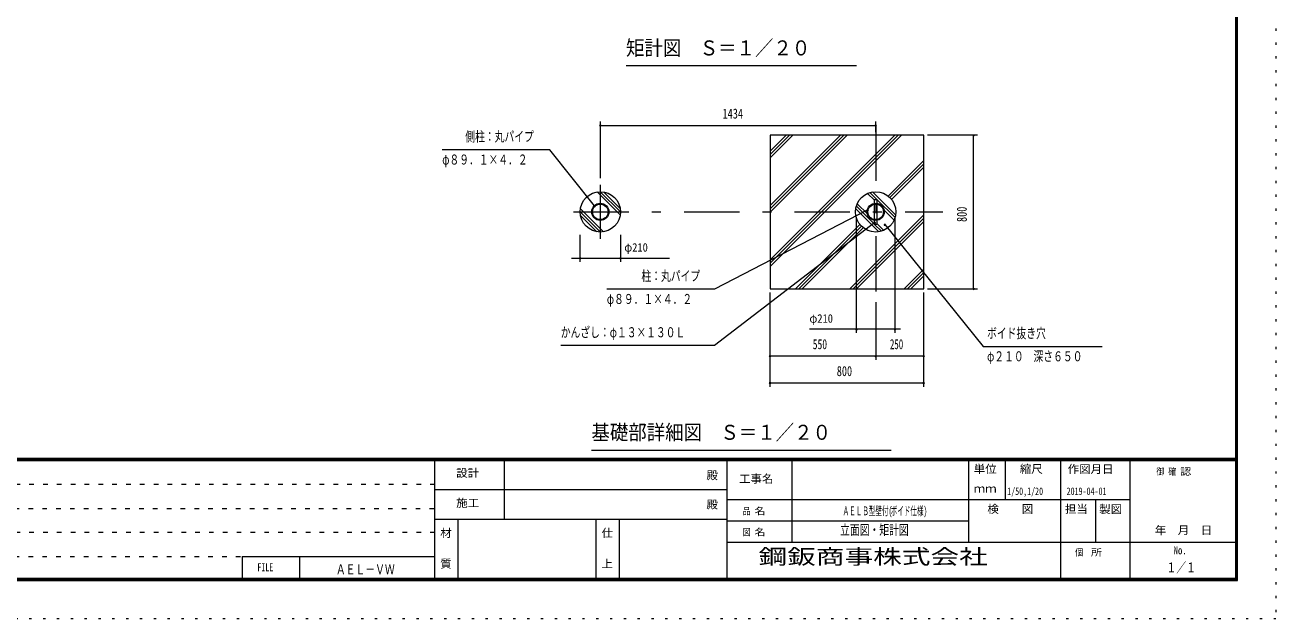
# Model space of a CAD drawing. Units: millimetres, scale not verified, with parts at other scales. Extents: x -26655 to 26659, y -10500 to 10500.
# Drawn here: x 10373 to 26659, y -10500 to -2775 of the extents above; entities that cross this region are included whole.
import ezdxf
from ezdxf.enums import TextEntityAlignment as Align

# ---------------------------------------------------------------- set-up
doc = ezdxf.new("R2010")
doc.units = ezdxf.units.MM
doc.header["$LTSCALE"] = 60
for name, pattern in [('USER1', [3, 1, -2]), ('USER3', [24, 12, -5, 2, -5]), ('USER4', [3, 0.5, -2.5])]:
    doc.linetypes.add(name, pattern=pattern)
doc.layers.add('0-1_0-F1TEXT', color=7, linetype='Continuous')
doc.layers.add('0-E_2-5DIM', color=7, linetype='Continuous')
for name, color, linetype, lineweight in [('0-6_2-02BOLD', 7, 'Continuous', 18), ('0-8_2-22CENTER', 3, 'USER3', 18), ('0-A_2-52DIM', 3, 'Continuous', 18), ('0-B_2-62HATCH', 2, 'Continuous', 18), ('0-C_F-F1PAPER', 5, 'Continuous', 18), ('0-D_F-E_J_ADD', 5, 'USER4', 18)]:
    doc.layers.add(name, color=color, linetype=linetype, lineweight=lineweight)
doc.styles.add('ＭＳ ゴシック', font='')
doc.styles.get('ＭＳ ゴシック').set_extended_font_data('MS Gothic')

msp = doc.modelspace()

# ---------------------------------------------------------------- linework, layer by layer
at = {"layer": '0-6_2-02BOLD'}
for p, q in [((21431.16, -5304.63), (21431.16, -5105.51)), ((21463.67, -5105.51), (21463.67, -5304.63)), ((21431.16, -5367.57), (21431.16, -5315.25))]:
    msp.add_line(p, q, dxfattribs=at)
msp.add_lwpolyline([(20072.42, -6205.07), (22072.41, -6205.07), (22072.41, -4205.07), (20072.42, -4205.07)], close=True, dxfattribs=at)
for points in [[(21431.16, -5094.89), (21431.16, -5042.57), (21463.67, -5042.57), (21463.67, -5094.89)], [(21463.67, -5315.25), (21463.67, -5367.57), (21431.16, -5367.57)]]:
    msp.add_lwpolyline(points, dxfattribs=at)
for centre, radius in [((17862.42, -5205.07), 262.5), ((21447.41, -5205.07), 262.5), ((17862.42, -5205.07), 111.38), ((17862.42, -5205.07), 100.88), ((21447.41, -5205.07), 111.38), ((21447.41, -5205.07), 100.88)]:
    msp.add_circle(centre, radius, dxfattribs=at)
at = {"layer": '0-8_2-22CENTER'}
for p, q in [((21447.41, -4080.07), (21447.41, -6330.07)), ((17862.42, -4855.07), (17862.42, -5555.07)), ((17512.42, -5205.07), (22322.41, -5205.07))]:
    msp.add_line(p, q, dxfattribs=at)
at = {"layer": '0-A_2-52DIM'}
for p, q in [((21197.42, -3305.07), (18197.42, -3305.07)), ((17862.42, -4030.38), (17862.42, -4768.25)), ((21447.41, -4166.36), (21447.41, -4030.38)), ((17872.42, -4080.38), (17852.42, -4080.38)), ((17862.42, -4080.38), (21447.41, -4080.38)), ((21457.41, -4080.38), (21437.41, -4080.38)), ((22772.41, -4205.07), (22122.41, -4205.07)), ((22732.41, -4205.07), (22712.41, -4205.07)), ((22722.41, -6205.07), (22722.41, -4205.07)), ((17798.69, -5128.17), (17778.69, -5128.17)), ((21353.95, -5179.76), (21333.95, -5179.76)), ((21197.41, -6780.07), (21197.41, -5288.87)), ((21446.92, -5344.63), (21426.92, -5344.63)), ((21575.94, -5368.66), (21555.94, -5368.66)), ((21697.42, -5288.87), (21697.42, -6780.07)), ((17599.91, -5855.07), (17599.91, -5505.07)), ((18124.91, -5505.07), (18124.91, -5855.07)), ((17488.92, -5805.07), (18762.42, -5805.07)), ((17609.91, -5805.07), (17589.91, -5805.07)), ((18134.91, -5805.07), (18114.91, -5805.07)), ((20072.42, -7480.07), (20072.42, -6255.07)), ((22072.41, -7480.07), (22072.41, -6255.07)), ((22122.41, -6205.07), (22772.41, -6205.07)), ((22732.41, -6205.07), (22712.41, -6205.07)), ((21447.41, -6380.07), (21447.41, -7130.07)), ((21772.41, -6730.07), (20584.92, -6730.07)), ((21207.41, -6730.07), (21187.41, -6730.07)), ((21707.42, -6730.07), (21687.42, -6730.07)), ((20082.42, -7080.07), (20062.42, -7080.07)), ((22072.41, -7080.07), (20072.42, -7080.07)), ((21457.41, -7080.07), (21437.41, -7080.07)), ((22082.41, -7080.07), (22062.41, -7080.07)), ((20082.42, -7430.07), (20062.42, -7430.07)), ((20072.42, -7430.07), (22072.41, -7430.07)), ((22082.41, -7430.07), (22062.41, -7430.07)), ((17747.42, -8305.07), (21647.42, -8305.07))]:
    msp.add_line(p, q, dxfattribs=at)
for points in [[(17788.69, -5128.17), (17204.35, -4396.21), (15804.35, -4396.21)], [(21343.95, -5179.76), (19347.42, -6209.6), (17947.42, -6209.6)], [(21436.92, -5344.63), (19347.42, -6942.68), (17347.41, -6942.68)], [(21565.94, -5368.66), (22847.42, -6955.07), (24397.42, -6955.07)]]:
    msp.add_lwpolyline(points, dxfattribs=at)
for centre in [(17862.42, -4080.38), (21447.41, -4080.38), (22722.41, -4205.07), (17788.69, -5128.17), (21343.95, -5179.76), (21436.92, -5344.63), (21565.94, -5368.66), (17599.91, -5805.07), (18124.91, -5805.07), (22722.41, -6205.07), (21197.41, -6730.07), (21697.42, -6730.07), (20072.42, -7080.07), (21447.41, -7080.07), (22072.41, -7080.07), (20072.42, -7430.07), (22072.41, -7430.07)]:
    msp.add_arc(centre, 10, 180, 0, dxfattribs=at)
at = {"layer": '0-B_2-62HATCH'}
for p, q in [((20326.1, -4205.07), (20072.42, -4458.75)), ((20072.42, -4416.32), (20283.67, -4205.07)), ((20368.52, -4205.07), (20072.42, -4501.18)), ((20072.42, -5123.43), (20990.77, -4205.07)), ((21033.2, -4205.07), (20072.42, -5165.86)), ((20072.42, -5208.28), (21075.63, -4205.07)), ((21697.88, -4205.07), (20072.42, -5830.54)), ((20072.42, -5872.96), (21740.31, -4205.07)), ((21782.74, -4205.07), (20072.42, -5915.39)), ((21610.6, -4999.46), (22072.41, -4537.64)), ((22072.41, -4580.07), (21633.03, -5019.45)), ((21653.02, -5041.88), (22072.41, -4622.5)), ((18121.82, -5245.27), (17822.21, -4945.67)), ((17861.54, -4942.57), (18124.91, -5205.94)), ((18120.94, -5159.54), (17907.95, -4946.55)), ((21431.16, -5054.47), (21341.55, -4964.86)), ((21372.58, -4953.46), (21461.69, -5042.57)), ((21706.82, -5245.27), (21407.21, -4945.66)), ((21463.67, -5044.54), (21699.02, -5279.9)), ((17599.92, -5204.2), (17863.29, -5467.57)), ((17902.61, -5464.47), (17603.01, -5164.87)), ((21487.62, -5464.47), (21188.01, -5164.87)), ((21431.16, -5365.6), (21195.81, -5130.24)), ((21207.21, -5099.21), (21339.14, -5231.14)), ((21463.67, -5086.97), (21473.48, -5096.79)), ((21555.7, -5179), (21687.62, -5310.93)), ((17816.88, -5463.59), (17603.9, -5250.6)), ((20404.99, -6205.07), (21241.8, -5368.26)), ((22072.41, -5244.75), (21112.1, -6205.07)), ((21154.52, -6205.07), (22072.41, -5287.18)), ((22072.41, -5329.6), (21196.95, -6205.07)), ((21421.34, -5313.35), (21431.16, -5323.17)), ((21433.14, -5367.57), (21522.25, -5456.68)), ((21553.27, -5445.28), (21463.67, -5355.67)), ((21261.8, -5390.68), (20447.42, -6205.07)), ((20489.84, -6205.07), (21284.23, -5410.68)), ((21819.2, -6205.07), (22072.41, -5951.86)), ((22072.41, -5994.28), (21861.63, -6205.07)), ((21904.05, -6205.07), (22072.41, -6036.71))]:
    msp.add_line(p, q, dxfattribs=at)
at = {"layer": '0-C_F-F1PAPER'}
for p, q in [((26133.83, -8415), (-2516.17, -8415)), ((-2516.17, -8417.5), (26133.83, -8417.5)), ((26133.83, -8420), (-2516.17, -8420)), ((-2516.17, -8422.5), (26133.83, -8422.5)), ((26133.83, -8425), (-2516.17, -8425)), ((-2516.17, -8427.5), (26133.83, -8427.5)), ((26133.83, -8430), (-2516.17, -8430)), ((-2516.17, -8432.5), (26133.83, -8432.5)), ((26133.83, -8435), (-2516.17, -8435)), ((-2516.17, -8437.5), (26133.83, -8437.5)), ((26133.83, -8440), (-2516.17, -8440)), ((15708.83, -10000), (15708.83, -8440)), ((16608.83, -8440), (16608.83, -9200)), ((19508.83, -8440), (19508.83, -10000)), ((20358.83, -9500), (20358.83, -8440)), ((22658.83, -9500), (22658.83, -8440)), ((23133.83, -8440), (23133.83, -8950)), ((23858.83, -10000), (23858.83, -8440)), ((24758.83, -10000), (24758.83, -8440)), ((19508.83, -8820), (15708.83, -8820)), ((24758.83, -8950), (19508.83, -8950)), ((24308.83, -8950), (24308.83, -9500)), ((15708.83, -9200), (19508.83, -9200)), ((16008.83, -9200), (16008.83, -10000)), ((17808.83, -10000), (17808.83, -9200)), ((18108.83, -9200), (18108.83, -10000)), ((19508.83, -9225), (22658.83, -9225)), ((19508.83, -9500), (26158.83, -9500)), ((13200.83, -9688), (15708.83, -9688)), ((13200.83, -9688), (13200.83, -10000)), ((13950.83, -10000), (13950.83, -9688))]:
    msp.add_line(p, q, dxfattribs=at)
at = {"layer": '0-C_F-F1PAPER', "color": 6, "linetype": 'USER1'}
for p, q in [((15708.83, -8752), (-2541.17, -8752)), ((-2541.17, -9064), (15708.83, -9064)), ((15708.83, -9376), (-2541.17, -9376)), ((-2541.17, -9688), (13200.83, -9688))]:
    msp.add_line(p, q, dxfattribs=at)
at = {"layer": '0-C_F-F1PAPER'}
for points in [[(26158.83, -10000), (26158.83, 10100), (-2541.17, 10100), (-2541.17, -10000)], [(26156.32, -9997.5), (26156.32, 10097.5), (-2538.67, 10097.5), (-2538.67, -9997.5)], [(26153.83, -9995), (-2536.17, -9995), (-2536.17, 10095), (26153.83, 10095)], [(26151.32, -9992.5), (26151.32, 10092.5), (-2533.67, 10092.5), (-2533.67, -9992.5)], [(26148.83, -9990), (-2531.17, -9990), (-2531.17, 10090), (26148.83, 10090)], [(26146.33, -9987.5), (26146.33, 10087.5), (-2528.67, 10087.5), (-2528.67, -9987.5)], [(26143.82, -9985), (-2526.17, -9985), (-2526.17, 10085), (26143.82, 10085)], [(26141.33, -9982.5), (26141.33, 10082.5), (-2523.67, 10082.5), (-2523.67, -9982.5)], [(26138.82, -9980), (26138.82, 10080), (-2521.17, 10080), (-2521.17, -9980)], [(26136.33, -9977.5), (26136.33, 10077.5), (-2518.67, 10077.5), (-2518.67, -9977.5)], [(26133.83, -9975), (-2516.17, -9975), (-2516.17, 10075), (26133.83, 10075)]]:
    msp.add_lwpolyline(points, close=True, dxfattribs=at)
at = {"layer": '0-D_F-E_J_ADD'}
msp.add_lwpolyline([(26658.83, -10500), (-3041.17, -10500), (-3041.17, 10500), (26658.83, 10500)], close=True, dxfattribs=at)

# ---------------------------------------------------------------- texts
at = {"layer": '0-1_0-F1TEXT', "style": 'ＭＳ ゴシック'}
for s, height, width, p in [('1/50,1/20', 97.68, 0.65, (23160.01, -8916.7)), ('2019-04-01', 97.68, 0.65, (23933.83, -8916.7)), ('ＡＥＬＢ型壁付(', 110.7, 0.55, (21017.36, -9184.05)), ('ボイド仕様)', 110.7, 0.55, (21643.65, -9184.05)), ('立面図・矩計図', 130.2, 0.7, (20983.83, -9444.74)), ('１／１', 130.2, 0.7, (25233.83, -9934.49)), ('ＡＥＬ－ＶＷ', 130.2, 0.7, (14420.1, -9957.83))]:
    msp.add_text(s, height=height, dxfattribs=dict(at, width=width)).set_placement(p, align=Align.BOTTOM_LEFT)
at = {"layer": '0-A_2-52DIM', "color": 7, "style": 'ＭＳ ゴシック'}
for s, height, width, p in [('矩計図\u3000Ｓ＝１／２０', 195.4, 0.9, (18197.42, -3228.42)), ('1434', 130.2, 0.75, (19454.4, -4030.38)), ('側柱：丸パイプ', 130.2, 0.7, (16104.35, -4328.45)), ('φ８９．１×４．２', 130.2, 0.7, (15804.35, -4628.45)), ('φ210', 110.7, 0.9, (18174.91, -5755.07)), ('柱：丸パイプ', 130.2, 0.7, (18397.41, -6141.84)), ('φ８９．１×４．２', 130.2, 0.7, (17947.41, -6441.84)), ('φ210', 110.7, 0.9, (20584.92, -6680.07)), ('かんざし：φ１３×１３０Ｌ', 130.2, 0.7, (17347.41, -6874.92)), ('ボイド抜き穴', 130.2, 0.7, (22897.42, -6887.3)), ('550', 130.2, 0.7, (20628.42, -7030.07)), ('250', 130.2, 0.65, (21633.08, -7030.07)), ('φ２１０\u3000深さ６５０', 130.2, 0.7, (22897.42, -7187.31)), ('800', 130.2, 0.75, (20941.01, -7380.07)), ('基礎部詳細図\u3000Ｓ＝１／２０', 195.4, 0.9, (17747.41, -8228.42))]:
    msp.add_text(s, height=height, dxfattribs=dict(at, width=width)).set_placement(p, align=Align.BOTTOM_LEFT)
at = {"layer": '0-A_2-52DIM', "color": 7, "style": 'ＭＳ ゴシック', "width": 0.75}
msp.add_text('800', height=130.2, rotation=90, dxfattribs=at).set_placement((22672.41, -5336.47), align=Align.BOTTOM_LEFT)
at = {"layer": '0-C_F-F1PAPER', "color": 7, "style": 'ＭＳ ゴシック'}
for s, height, width, p in [('設計', 104.2, 1.05, (15986.33, -8683.83)), ('殿', 104.2, 1.05, (19243.83, -8715.79)), ('工事名', 104.2, 1.05, (19668.83, -8760.79)), ('単位', 104.2, 1.05, (22723.83, -8633.29)), ('縮尺', 104.2, 1.05, (23323.83, -8633.29)), ('作図月日', 104.2, 1.05, (23947.72, -8634.31)), ('御 ', 88.56, 0.85, (25101.58, -8654.43)), ('確 ', 88.56, 0.85, (25255.97, -8654.43)), ('認', 88.56, 1.2, (25410.35, -8654.43)), ('ｍｍ', 104.2, 1.05, (22723.83, -8888.29)), ('施工', 104.2, 1.05, (15986.33, -9075.79)), ('殿', 104.2, 1.05, (19243.83, -9095.79)), ('品 ', 88.56, 0.85, (19715.08, -9167.5)), ('名', 88.56, 1.2, (19869.46, -9167.5)), ('検\u3000\u3000図', 104.2, 1.05, (22901.33, -9153.29)), ('担当', 104.2, 1.05, (23911.33, -9153.29)), ('製図', 104.2, 1.05, (24357.31, -9155.74)), ('\u3000年\u3000月\u3000日', 104.2, 1.05, (24932.57, -9430.22)), ('材', 104.2, 1.05, (15778.83, -9465.79)), ('仕', 104.2, 1.05, (17878.83, -9465.79)), ('図 ', 88.56, 0.85, (19715.08, -9442.5)), ('名', 88.56, 1.2, (19869.46, -9442.5)), ('個  ', 88.56, 0.85, (24043.83, -9705)), ('所', 88.56, 1.2, (24249.68, -9705)), ('No.', 104.2, 0.8, (25326.33, -9690.79)), ('質', 104.2, 1.05, (15778.83, -9865.79)), ('上', 104.2, 1.05, (17878.83, -9865.79)), ('FILE', 104.2, 0.7, (13397.08, -9909.79))]:
    msp.add_text(s, height=height, dxfattribs=dict(at, width=width)).set_placement(p, align=Align.BOTTOM_LEFT)
at = {"layer": '0-E_2-5DIM', "style": 'ＭＳ ゴシック', "width": 1.4}
msp.add_text('鋼鈑商事株式会社', height=195.4, dxfattribs=at).set_placement((19922.04, -9845.37), align=Align.BOTTOM_LEFT)

doc.saveas('drawing.dxf')
